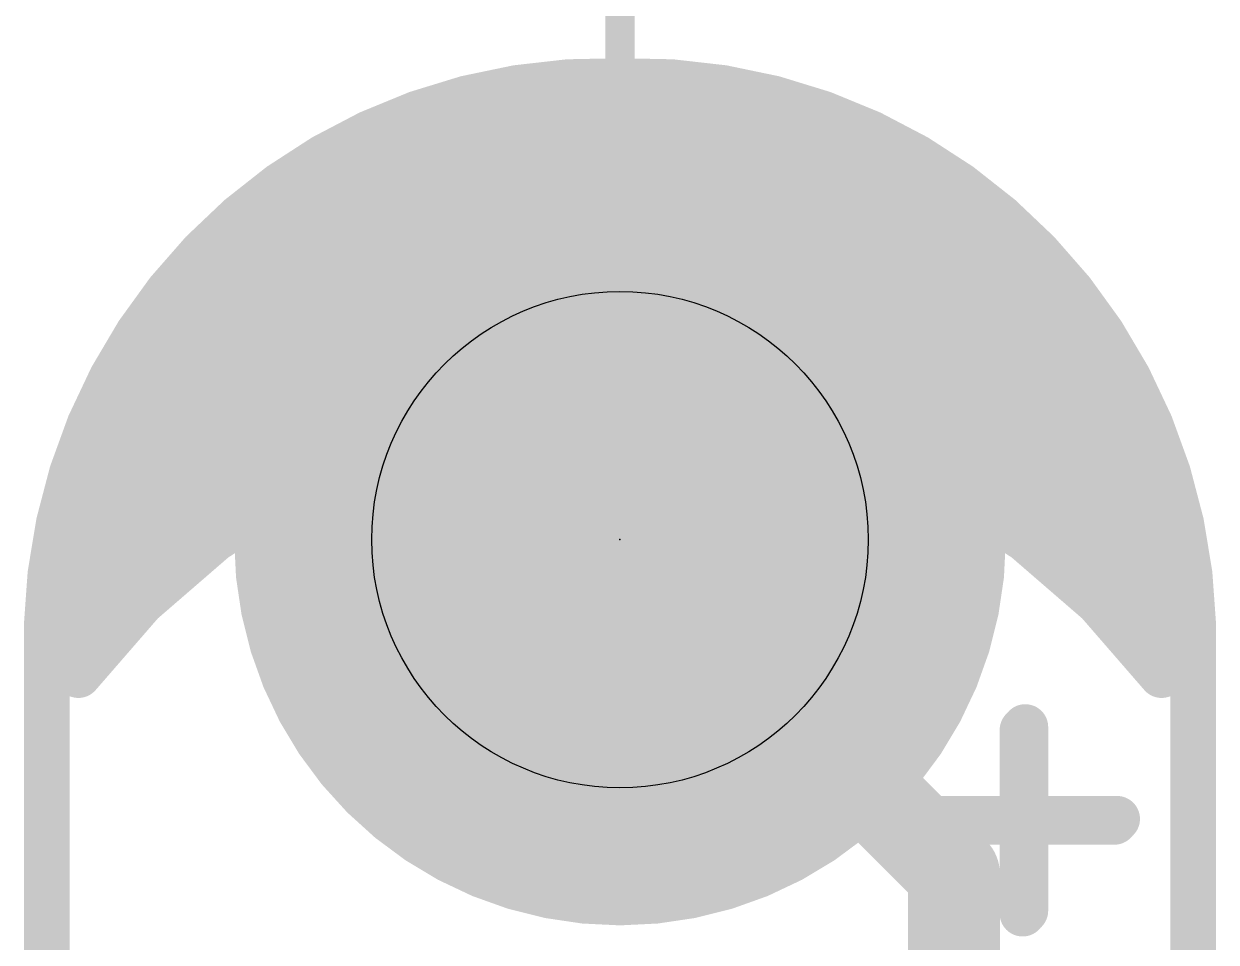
# Model space of a CAD drawing. Extents: x -10 to 102, y -14 to 18.
# Drawn here: x 5.99 to 11.28, y 8.25 to 12.32 of the extents above; entities that cross this region are included whole.
import ezdxf

# ---------------------------------------------------------------- set-up
doc = ezdxf.new("R2010")
doc.units = 0
for name, color, linetype in [('1', 12, 'CONTINUOUS'), ('16', 132, 'CONTINUOUS'), ('17', 110, 'CONTINUOUS'), ('20', 53, 'CONTINUOUS'), ('21', 41, 'CONTINUOUS'), ('22', 40, 'CONTINUOUS'), ('23', 53, 'CONTINUOUS'), ('29', 40, 'CONTINUOUS'), ('30', 253, 'CONTINUOUS'), ('44', 253, 'CONTINUOUS'), ('47', 253, 'CONTINUOUS')]:
    doc.layers.add(name, color=color, linetype=linetype)

# ---------------------------------------------------------------- blocks, each defined once
blk = doc.blocks.new('ROUNDP')
at = {"const_width": 0.5}
blk.add_lwpolyline([(0, -0.25, 1), (0, 0.25, 1), (0, -0.25)], format="xyb", dxfattribs=at)

msp = doc.modelspace()

# ---------------------------------------------------------------- linework, layer by layer
at = {"layer": '1'}
for points, const_width in [([(8.2737, 12.012), (7.9188, 11.9358)], 0.2032), ([(8.636, 12.033), (8.2737, 12.012)], 0.2032), ([(8.9983, 12.012), (8.636, 12.033)], 0.2032), ([(9.3532, 11.9358), (8.9983, 12.012)], 0.2032), ([(8.1657, 11.9888), (9.1063, 11.9888)], 0.2032), ([(7.9188, 11.9358), (7.5798, 11.8063)], 0.2032), ([(9.6922, 11.8063), (9.3532, 11.9358)], 0.2032), ([(7.5798, 11.8063), (7.2645, 11.6264)], 0.2032), ([(10.0075, 11.6264), (9.6922, 11.8063)], 0.2032), ([(7.5435, 11.7856), (9.7285, 11.7856)], 0.2032), ([(7.2645, 11.6264), (6.9804, 11.4005)], 0.2032), ([(7.2092, 11.5824), (10.0628, 11.5824)], 0.2032), ([(10.2916, 11.4005), (10.0075, 11.6264)], 0.2032), ([(6.9804, 11.4005), (6.7343, 11.1338)], 0.2032), ([(6.9608, 11.3792), (10.3112, 11.3792)], 0.2032), ([(10.5377, 11.1338), (10.2916, 11.4005)], 0.2032), ([(6.7732, 11.176), (10.4988, 11.176)], 0.2032), ([(6.7343, 11.1338), (6.5317, 10.8326)], 0.2032), ([(10.7403, 10.8326), (10.5377, 11.1338)], 0.2032), ([(6.626, 10.9728), (10.646, 10.9728)], 0.2032), ([(6.5317, 10.8326), (6.3777, 10.504)], 0.2032), ([(10.8943, 10.504), (10.7403, 10.8326)], 0.2032), ([(6.5022, 10.7696), (10.7698, 10.7696)], 0.2032), ([(7.9989, 10.5646), (8.4222, 10.6254)], 0.2032), ([(8.4222, 10.6254), (8.8498, 10.6254)], 0.2032), ([(8.8498, 10.6254), (9.2731, 10.5646)], 0.2032), ([(6.4069, 10.5664), (8.0116, 10.5664)], 0.2032), ([(7.5886, 10.4442), (7.9989, 10.5646)], 0.2032), ([(9.2604, 10.5664), (10.8651, 10.5664)], 0.2032), ([(9.2731, 10.5646), (9.6834, 10.4442)], 0.2032), ([(6.3777, 10.504), (6.2756, 10.1557)], 0.2032), ([(10.9964, 10.1557), (10.8943, 10.504)], 0.2032), ([(7.1995, 10.2667), (7.5886, 10.4442)], 0.2032), ([(9.6834, 10.4442), (10.0725, 10.2667)], 0.2032), ([(6.3364, 10.3632), (7.411, 10.3632)], 0.2032), ([(9.861, 10.3632), (10.9356, 10.3632)], 0.2032), ([(6.8397, 10.0357), (7.1995, 10.2667)], 0.2032), ([(10.0725, 10.2667), (10.4323, 10.0357)], 0.2032), ([(6.2756, 10.1557), (6.228, 9.7959)], 0.2032), ([(6.2769, 10.16), (7.0332, 10.16)], 0.2032), ([(10.2388, 10.16), (10.9951, 10.16)], 0.2032), ([(11.044, 9.7959), (10.9964, 10.1557)], 0.2032), ([(10.116, 8.553), (8.636, 10.033)], 0.4064), ([(6.5163, 9.7559), (6.8397, 10.0357)], 0.2032), ([(10.4323, 10.0357), (10.7557, 9.7559)], 0.2032), ([(6.2493, 9.9568), (6.7484, 9.9568)], 0.2032), ([(10.5236, 9.9568), (11.0227, 9.9568)], 0.2032), ([(6.228, 9.7959), (6.236, 9.433)], 0.2032), ([(11.036, 9.433), (11.044, 9.7959)], 0.2032), ([(6.229, 9.7536), (6.5143, 9.7536)], 0.2032), ([(6.236, 9.433), (6.5163, 9.7559)], 0.2032), ([(10.7557, 9.7559), (11.036, 9.433)], 0.2032), ([(10.7577, 9.7536), (11.043, 9.7536)], 0.2032), ([(6.2334, 9.5504), (6.3379, 9.5504)], 0.2032), ([(10.9341, 9.5504), (11.0386, 9.5504)], 0.2032), ([(10.116, 6.427), (10.116, 8.553)], 0.4064)]:
    msp.add_lwpolyline(points, dxfattribs=dict(at, const_width=const_width))
for points, const_width in [([(8.2707, 12.0627, 1), (8.2766, 11.9613)], 0.1016), ([(8.2843, 11.9623, 1), (8.263, 12.0616)], 0.1016), ([(8.6389, 12.0837, 1), (8.6331, 11.9823)], 0.1016), ([(8.6389, 11.9823, 1), (8.6331, 12.0837)], 0.1016), ([(9.009, 12.0616, 1), (8.9877, 11.9623)], 0.1016), ([(8.9954, 11.9613, 1), (9.0013, 12.0627)], 0.1016), ([(8.1657, 12.0396, 1), (8.1657, 11.938)], 0.1016), ([(9.1063, 11.938, 1), (9.1063, 12.0396)], 0.1016), ([(7.9081, 11.9855, 1), (7.9295, 11.8861)], 0.1016), ([(7.9369, 11.8883, 1), (7.9007, 11.9832)], 0.1016), ([(9.3713, 11.9832, 1), (9.3351, 11.8883)], 0.1016), ([(9.3425, 11.8861, 1), (9.3639, 11.9855)], 0.1016), ([(7.5616, 11.8537, 1), (7.5979, 11.7588)], 0.1016), ([(7.6049, 11.7621, 1), (7.5546, 11.8504)], 0.1016), ([(9.7174, 11.8504, 1), (9.6671, 11.7621)], 0.1016), ([(9.6741, 11.7588, 1), (9.7104, 11.8537)], 0.1016), ([(7.5435, 11.8364, 1), (7.5435, 11.7348)], 0.1016), ([(9.7285, 11.7348, 1), (9.7285, 11.8364)], 0.1016), ([(7.2092, 11.6332, 1), (7.2092, 11.5316)], 0.1016), ([(7.2393, 11.6705, 1), (7.2897, 11.5823)], 0.1016), ([(7.2961, 11.5867, 1), (7.2329, 11.6662)], 0.1016), ([(10.0391, 11.6662, 1), (9.9759, 11.5867)], 0.1016), ([(9.9823, 11.5823, 1), (10.0327, 11.6705)], 0.1016), ([(10.0628, 11.5316, 1), (10.0628, 11.6332)], 0.1016), ([(6.9608, 11.43, 1), (6.9608, 11.3284)], 0.1016), ([(6.9488, 11.4402, 1), (7.0121, 11.3607)], 0.1016), ([(7.0178, 11.366, 1), (6.9431, 11.4349)], 0.1016), ([(10.3289, 11.4349, 1), (10.2542, 11.366)], 0.1016), ([(10.2599, 11.3607, 1), (10.3232, 11.4402)], 0.1016), ([(10.3112, 11.3284, 1), (10.3112, 11.43)], 0.1016), ([(6.7732, 11.2268, 1), (6.7732, 11.1252)], 0.1016), ([(10.4988, 11.1252, 1), (10.4988, 11.2268)], 0.1016), ([(6.6969, 11.1683, 1), (6.7716, 11.0993)], 0.1016), ([(6.7764, 11.1054, 1), (6.6921, 11.1621)], 0.1016), ([(10.5799, 11.1621, 1), (10.4956, 11.1054)], 0.1016), ([(10.5004, 11.0993, 1), (10.5751, 11.1683)], 0.1016), ([(6.626, 11.0236, 1), (6.626, 10.922)], 0.1016), ([(10.646, 10.922, 1), (10.646, 11.0236)], 0.1016), ([(6.4896, 10.8609, 1), (6.5739, 10.8043)], 0.1016), ([(6.5777, 10.811, 1), (6.4857, 10.8542)], 0.1016), ([(10.7863, 10.8542, 1), (10.6943, 10.811)], 0.1016), ([(10.6981, 10.8043, 1), (10.7824, 10.8609)], 0.1016), ([(6.5022, 10.8204, 1), (6.5022, 10.7188)], 0.1016), ([(10.7698, 10.7188, 1), (10.7698, 10.8204)], 0.1016), ([(8.4222, 10.6762, 1), (8.4222, 10.5746)], 0.1016), ([(8.4294, 10.5751, 1), (8.415, 10.6757)], 0.1016), ([(8.857, 10.6757, 1), (8.8426, 10.5751)], 0.1016), ([(8.8498, 10.5746, 1), (8.8498, 10.6762)], 0.1016), ([(6.4069, 10.6172, 1), (6.4069, 10.5156)], 0.1016), ([(7.9917, 10.6149, 1), (8.0061, 10.5143)], 0.1016), ([(8.0132, 10.5158, 1), (7.9846, 10.6133)], 0.1016), ([(8.0116, 10.5156, 1), (8.0116, 10.6172)], 0.1016), ([(9.2604, 10.6172, 1), (9.2604, 10.5156)], 0.1016), ([(9.2874, 10.6133, 1), (9.2588, 10.5158)], 0.1016), ([(9.2659, 10.5143, 1), (9.2803, 10.6149)], 0.1016), ([(10.8651, 10.5156, 1), (10.8651, 10.6172)], 0.1016), ([(6.3317, 10.5255, 1), (6.4237, 10.4824)], 0.1016), ([(6.4264, 10.4897, 1), (6.3289, 10.5183)], 0.1016), ([(10.9431, 10.5183, 1), (10.8456, 10.4897)], 0.1016), ([(10.8483, 10.4824, 1), (10.9403, 10.5255)], 0.1016), ([(7.5743, 10.493, 1), (7.6029, 10.3955)], 0.1016), ([(7.6097, 10.398, 1), (7.5675, 10.4904)], 0.1016), ([(9.7045, 10.4904, 1), (9.6623, 10.398)], 0.1016), ([(9.6691, 10.3955, 1), (9.6977, 10.493)], 0.1016), ([(6.3364, 10.414, 1), (6.3364, 10.3124)], 0.1016), ([(7.411, 10.3124, 1), (7.411, 10.414)], 0.1016), ([(9.861, 10.414, 1), (9.861, 10.3124)], 0.1016), ([(10.9356, 10.3124, 1), (10.9356, 10.414)], 0.1016), ([(7.1785, 10.313, 1), (7.2206, 10.2205)], 0.1016), ([(7.227, 10.224, 1), (7.1721, 10.3095)], 0.1016), ([(10.0999, 10.3095, 1), (10.045, 10.224)], 0.1016), ([(10.0514, 10.2205, 1), (10.0935, 10.313)], 0.1016), ([(6.326, 10.149, 1), (6.2253, 10.1623)], 0.1016), ([(6.2769, 10.2108, 1), (6.2769, 10.1092)], 0.1016), ([(7.0332, 10.1092, 1), (7.0332, 10.2108)], 0.1016), ([(10.2388, 10.2108, 1), (10.2388, 10.1092)], 0.1016), ([(11.0467, 10.1623, 1), (10.946, 10.149)], 0.1016), ([(10.9951, 10.1092, 1), (10.9951, 10.2108)], 0.1016), ([(6.2269, 10.17, 1), (6.3244, 10.1414)], 0.1016), ([(8.7078, 10.1048, 1), (8.5642, 9.9612)], 0.2032), ([(10.9476, 10.1414, 1), (11.0451, 10.17)], 0.1016), ([(6.8122, 10.0785, 1), (6.8671, 9.993)], 0.1016), ([(6.8729, 9.9973, 1), (6.8064, 10.0742)], 0.1016), ([(10.4656, 10.0742, 1), (10.3991, 9.9973)], 0.1016), ([(10.4049, 9.993, 1), (10.4598, 10.0785)], 0.1016), ([(6.2493, 10.0076, 1), (6.2493, 9.906)], 0.1016), ([(6.7484, 9.906, 1), (6.7484, 10.0076)], 0.1016), ([(10.5236, 10.0076, 1), (10.5236, 9.906)], 0.1016), ([(11.0227, 9.906, 1), (11.0227, 10.0076)], 0.1016), ([(6.2788, 9.797, 1), (6.1772, 9.7947)], 0.1016), ([(11.0948, 9.7947, 1), (10.9932, 9.797)], 0.1016), ([(6.1777, 9.8025, 1), (6.2784, 9.7892)], 0.1016), ([(6.229, 9.8044, 1), (6.229, 9.7028)], 0.1016), ([(6.4831, 9.7944, 1), (6.5495, 9.7175)], 0.1016), ([(6.5547, 9.7226, 1), (6.4779, 9.7892)], 0.1016), ([(6.5143, 9.7028, 1), (6.5143, 9.8044)], 0.1016), ([(10.7941, 9.7892, 1), (10.7173, 9.7226)], 0.1016), ([(10.7577, 9.8044, 1), (10.7577, 9.7028)], 0.1016), ([(10.7225, 9.7175, 1), (10.7889, 9.7944)], 0.1016), ([(10.9936, 9.7892, 1), (11.0943, 9.8025)], 0.1016), ([(11.043, 9.7028, 1), (11.043, 9.8044)], 0.1016), ([(6.2334, 9.6012, 1), (6.2334, 9.4996)], 0.1016), ([(6.3379, 9.4996, 1), (6.3379, 9.6012)], 0.1016), ([(10.9341, 9.6012, 1), (10.9341, 9.4996)], 0.1016), ([(11.0386, 9.4996, 1), (11.0386, 9.6012)], 0.1016), ([(6.1976, 9.4663, 1), (6.2744, 9.3997)], 0.1016), ([(10.9976, 9.3997, 1), (11.0744, 9.4663)], 0.1016), ([(6.1852, 9.4319, 1), (6.2868, 9.4341)], 0.1016), ([(10.9852, 9.4341, 1), (11.0868, 9.4319)], 0.1016), ([(10.2176, 8.553, 1), (10.0144, 8.553)], 0.2032), ([(10.0442, 8.4812, 1), (10.1878, 8.6248)], 0.2032)]:
    msp.add_lwpolyline(points, format="xyb", dxfattribs=dict(at, const_width=const_width))
at = {"layer": '16', "const_width": 0.2032}
for points in [[(7.9188, 11.9358), (8.2737, 12.012)], [(8.2737, 12.012), (8.636, 12.033)], [(8.636, 12.033), (8.9983, 12.012)], [(8.9983, 12.012), (9.3532, 11.9358)], [(8.1657, 11.9888), (9.1063, 11.9888)], [(7.5798, 11.8063), (7.9188, 11.9358)], [(9.3532, 11.9358), (9.6922, 11.8063)], [(7.2645, 11.6264), (7.5798, 11.8063)], [(9.6922, 11.8063), (10.0075, 11.6264)], [(7.5435, 11.7856), (9.7285, 11.7856)], [(6.9804, 11.4005), (7.2645, 11.6264)], [(7.2092, 11.5824), (10.0628, 11.5824)], [(10.0075, 11.6264), (10.2916, 11.4005)], [(6.7343, 11.1338), (6.9804, 11.4005)], [(6.9608, 11.3792), (10.3112, 11.3792)], [(10.2916, 11.4005), (10.5377, 11.1338)], [(6.7732, 11.176), (10.4988, 11.176)], [(6.5317, 10.8326), (6.7343, 11.1338)], [(10.5377, 11.1338), (10.7403, 10.8326)], [(6.626, 10.9728), (10.646, 10.9728)], [(6.3777, 10.504), (6.5317, 10.8326)], [(10.7403, 10.8326), (10.8943, 10.504)], [(6.5022, 10.7696), (10.7698, 10.7696)], [(8.4222, 10.6254), (7.9989, 10.5646)], [(8.8498, 10.6254), (8.4222, 10.6254)], [(9.2731, 10.5646), (8.8498, 10.6254)], [(6.4069, 10.5664), (8.0116, 10.5664)], [(7.9989, 10.5646), (7.5886, 10.4442)], [(9.2604, 10.5664), (10.8651, 10.5664)], [(9.6834, 10.4442), (9.2731, 10.5646)], [(6.2756, 10.1557), (6.3777, 10.504)], [(10.8943, 10.504), (10.9964, 10.1557)], [(7.5886, 10.4442), (7.1995, 10.2667)], [(10.0725, 10.2667), (9.6834, 10.4442)], [(6.3364, 10.3632), (7.411, 10.3632)], [(9.861, 10.3632), (10.9356, 10.3632)], [(7.1995, 10.2667), (6.8397, 10.0357)], [(10.4323, 10.0357), (10.0725, 10.2667)], [(6.228, 9.7959), (6.2756, 10.1557)], [(6.2769, 10.16), (7.0333, 10.16)], [(10.2388, 10.16), (10.9951, 10.16)], [(10.9964, 10.1557), (11.044, 9.7959)], [(6.8397, 10.0357), (6.5163, 9.7559)], [(10.7557, 9.7559), (10.4323, 10.0357)], [(6.2493, 9.9568), (6.7484, 9.9568)], [(10.5236, 9.9568), (11.0227, 9.9568)], [(6.236, 9.433), (6.228, 9.7959)], [(11.044, 9.7959), (11.036, 9.433)], [(6.229, 9.7536), (6.5143, 9.7536)], [(6.5163, 9.7559), (6.236, 9.433)], [(11.036, 9.433), (10.7557, 9.7559)], [(10.7577, 9.7536), (11.043, 9.7536)], [(6.2334, 9.5504), (6.3379, 9.5504)], [(10.9341, 9.5504), (11.0386, 9.5504)]]:
    msp.add_lwpolyline(points, dxfattribs=at)
at = {"layer": '16', "const_width": 0.1016}
for points in [[(8.2707, 12.0627, 1), (8.2766, 11.9613)], [(8.2843, 11.9623, 1), (8.263, 12.0616)], [(8.6389, 12.0837, 1), (8.6331, 11.9823)], [(8.6389, 11.9823, 1), (8.6331, 12.0837)], [(9.009, 12.0616, 1), (8.9877, 11.9623)], [(8.9954, 11.9613, 1), (9.0013, 12.0627)], [(8.1657, 12.0396, 1), (8.1657, 11.938)], [(9.1063, 11.938, 1), (9.1063, 12.0396)], [(7.9081, 11.9855, 1), (7.9295, 11.8861)], [(7.9369, 11.8883, 1), (7.9007, 11.9832)], [(9.3713, 11.9832, 1), (9.3351, 11.8883)], [(9.3425, 11.8861, 1), (9.3639, 11.9855)], [(7.5616, 11.8537, 1), (7.5979, 11.7588)], [(7.6049, 11.7621, 1), (7.5546, 11.8504)], [(9.7174, 11.8504, 1), (9.6671, 11.7621)], [(9.6741, 11.7588, 1), (9.7104, 11.8537)], [(7.5435, 11.8364, 1), (7.5435, 11.7348)], [(9.7285, 11.7348, 1), (9.7285, 11.8364)], [(7.2092, 11.6332, 1), (7.2092, 11.5316)], [(7.2393, 11.6705, 1), (7.2897, 11.5823)], [(7.2961, 11.5867, 1), (7.2329, 11.6662)], [(10.0391, 11.6662, 1), (9.9759, 11.5867)], [(9.9823, 11.5823, 1), (10.0327, 11.6705)], [(10.0628, 11.5316, 1), (10.0628, 11.6332)], [(6.9608, 11.43, 1), (6.9608, 11.3284)], [(6.9488, 11.4402, 1), (7.0121, 11.3607)], [(7.0178, 11.366, 1), (6.9431, 11.4349)], [(10.3289, 11.4349, 1), (10.2542, 11.366)], [(10.2599, 11.3607, 1), (10.3232, 11.4402)], [(10.3112, 11.3284, 1), (10.3112, 11.43)], [(6.7732, 11.2268, 1), (6.7732, 11.1252)], [(10.4988, 11.1252, 1), (10.4988, 11.2268)], [(6.6969, 11.1683, 1), (6.7716, 11.0993)], [(6.7764, 11.1054, 1), (6.6921, 11.1621)], [(10.5799, 11.1621, 1), (10.4956, 11.1054)], [(10.5004, 11.0993, 1), (10.5751, 11.1683)], [(6.626, 11.0236, 1), (6.626, 10.922)], [(10.646, 10.922, 1), (10.646, 11.0236)], [(6.4896, 10.8609, 1), (6.5739, 10.8043)], [(6.5777, 10.811, 1), (6.4857, 10.8542)], [(10.7863, 10.8542, 1), (10.6943, 10.811)], [(10.6981, 10.8043, 1), (10.7824, 10.8609)], [(6.5022, 10.8204, 1), (6.5022, 10.7188)], [(10.7698, 10.7188, 1), (10.7698, 10.8204)], [(8.4222, 10.6762, 1), (8.4222, 10.5746)], [(8.4294, 10.5751, 1), (8.415, 10.6757)], [(8.857, 10.6757, 1), (8.8426, 10.5751)], [(8.8498, 10.5746, 1), (8.8498, 10.6762)], [(6.4069, 10.6172, 1), (6.4069, 10.5156)], [(7.9917, 10.6149, 1), (8.0061, 10.5143)], [(8.0132, 10.5158, 1), (7.9846, 10.6133)], [(8.0116, 10.5156, 1), (8.0116, 10.6172)], [(9.2604, 10.6172, 1), (9.2604, 10.5156)], [(9.2874, 10.6133, 1), (9.2588, 10.5158)], [(9.2659, 10.5143, 1), (9.2803, 10.6149)], [(10.8651, 10.5156, 1), (10.8651, 10.6172)], [(6.3317, 10.5255, 1), (6.4237, 10.4824)], [(6.4264, 10.4897, 1), (6.3289, 10.5183)], [(10.9431, 10.5183, 1), (10.8456, 10.4897)], [(10.8483, 10.4824, 1), (10.9403, 10.5255)], [(7.5743, 10.493, 1), (7.6029, 10.3955)], [(7.6097, 10.398, 1), (7.5675, 10.4904)], [(9.7045, 10.4904, 1), (9.6623, 10.398)], [(9.6691, 10.3955, 1), (9.6977, 10.493)], [(6.3364, 10.414, 1), (6.3364, 10.3124)], [(7.411, 10.3124, 1), (7.411, 10.414)], [(9.861, 10.414, 1), (9.861, 10.3124)], [(10.9356, 10.3124, 1), (10.9356, 10.414)], [(7.1785, 10.313, 1), (7.2206, 10.2205)], [(7.227, 10.224, 1), (7.1721, 10.3095)], [(10.0999, 10.3095, 1), (10.045, 10.224)], [(10.0514, 10.2205, 1), (10.0935, 10.313)], [(6.326, 10.149, 1), (6.2253, 10.1623)], [(6.2769, 10.2108, 1), (6.2769, 10.1092)], [(7.0333, 10.1092, 1), (7.0333, 10.2108)], [(10.2388, 10.2108, 1), (10.2388, 10.1092)], [(11.0467, 10.1623, 1), (10.946, 10.149)], [(10.9951, 10.1092, 1), (10.9951, 10.2108)], [(6.2269, 10.17, 1), (6.3244, 10.1414)], [(10.9476, 10.1414, 1), (11.0451, 10.17)], [(6.8122, 10.0785, 1), (6.8671, 9.993)], [(6.8729, 9.9973, 1), (6.8064, 10.0742)], [(10.4656, 10.0742, 1), (10.3991, 9.9973)], [(10.4049, 9.993, 1), (10.4598, 10.0785)], [(6.2493, 10.0076, 1), (6.2493, 9.906)], [(6.7484, 9.906, 1), (6.7484, 10.0076)], [(10.5236, 10.0076, 1), (10.5236, 9.906)], [(11.0227, 9.906, 1), (11.0227, 10.0076)], [(6.2788, 9.797, 1), (6.1772, 9.7947)], [(11.0948, 9.7947, 1), (10.9932, 9.797)], [(6.1777, 9.8025, 1), (6.2784, 9.7892)], [(6.229, 9.8044, 1), (6.229, 9.7028)], [(6.4831, 9.7944, 1), (6.5495, 9.7175)], [(6.5547, 9.7226, 1), (6.4779, 9.7892)], [(6.5143, 9.7028, 1), (6.5143, 9.8044)], [(10.7941, 9.7892, 1), (10.7173, 9.7226)], [(10.7577, 9.8044, 1), (10.7577, 9.7028)], [(10.7225, 9.7175, 1), (10.7889, 9.7944)], [(10.9936, 9.7892, 1), (11.0943, 9.8025)], [(11.043, 9.7028, 1), (11.043, 9.8044)], [(6.2334, 9.6012, 1), (6.2334, 9.4996)], [(6.3379, 9.4996, 1), (6.3379, 9.6012)], [(10.9341, 9.6012, 1), (10.9341, 9.4996)], [(11.0386, 9.4996, 1), (11.0386, 9.6012)], [(6.1976, 9.4663, 1), (6.2744, 9.3997)], [(10.9976, 9.3997, 1), (11.0744, 9.4663)], [(6.1852, 9.4319, 1), (6.2868, 9.4341)], [(10.9852, 9.4341, 1), (11.0868, 9.4319)]]:
    msp.add_lwpolyline(points, format="xyb", dxfattribs=at)
at = {"layer": '20'}
for points, const_width in [([(8.636, 12.065, 0.4144), (6.096, 9.652)], 0.2032), ([(11.176, 9.652, 0.4143), (8.636, 12.065)], 0.2032), ([(8.6347, 12.1158, 1), (8.6373, 12.0142)], 0.1016), ([(8.6347, 12.0142, 1), (8.6373, 12.1158)], 0.1016), ([(6.1468, 9.652, 1), (6.0452, 9.652)], 0.1016), ([(11.2268, 9.652, 1), (11.1252, 9.652)], 0.1016), ([(6.0452, 9.6533, 1), (6.1468, 9.6507)], 0.1016), ([(11.1252, 9.6507, 1), (11.2268, 9.6533)], 0.1016)]:
    msp.add_lwpolyline(points, format="xyb", dxfattribs=dict(at, const_width=const_width))
at = {"layer": '20', "const_width": 0.2032}
for points in [[(6.096, 1.778), (6.096, 9.652)], [(11.176, 9.652), (11.176, 1.778)]]:
    msp.add_lwpolyline(points, dxfattribs=at)
at = {"layer": '21', "const_width": 0.2032}
for points in [[(10.4318, 9.202), (10.4318, 8.3885)], [(10.025, 8.7953), (10.8385, 8.7953)]]:
    msp.add_lwpolyline(points, dxfattribs=at)
at = {"layer": '21', "const_width": 0.1016}
for points in [[(10.4826, 9.202, 1), (10.381, 9.202)], [(10.025, 8.8461, 1), (10.025, 8.7445)], [(10.8385, 8.7445, 1), (10.8385, 8.8461)], [(10.381, 8.3885, 1), (10.4826, 8.3885)]]:
    msp.add_lwpolyline(points, format="xyb", dxfattribs=at)
at = {"layer": '22', "const_width": 0.2032}
for points in [[(10.42, 9.1893), (10.42, 8.3758)], [(10.8268, 8.7826), (10.0133, 8.7826)]]:
    msp.add_lwpolyline(points, dxfattribs=at)
at = {"layer": '22', "const_width": 0.1016}
for points in [[(10.4708, 9.1893, 1), (10.3692, 9.1893)], [(10.0133, 8.8334, 1), (10.0133, 8.7318)], [(10.8268, 8.7318, 1), (10.8268, 8.8334)], [(10.3692, 8.3758, 1), (10.4708, 8.3758)]]:
    msp.add_lwpolyline(points, format="xyb", dxfattribs=at)
at = {"layer": '23'}
msp.add_point((8.636, 10.033), dxfattribs=at)
at = {"layer": '29', "const_width": 0.2032}
for points in [[(8.2737, 12.012), (7.9188, 11.9358)], [(8.636, 12.033), (8.2737, 12.012)], [(8.9983, 12.012), (8.636, 12.033)], [(9.3532, 11.9358), (8.9983, 12.012)], [(8.1657, 11.9888), (9.1063, 11.9888)], [(7.9188, 11.9358), (7.5798, 11.8063)], [(9.6922, 11.8063), (9.3532, 11.9358)], [(7.5798, 11.8063), (7.2645, 11.6264)], [(10.0075, 11.6264), (9.6922, 11.8063)], [(7.5435, 11.7856), (9.7285, 11.7856)], [(7.2645, 11.6264), (6.9804, 11.4005)], [(7.2092, 11.5824), (10.0628, 11.5824)], [(10.2916, 11.4005), (10.0075, 11.6264)], [(6.9804, 11.4005), (6.7343, 11.1338)], [(6.9608, 11.3792), (10.3112, 11.3792)], [(10.5377, 11.1338), (10.2916, 11.4005)], [(6.7732, 11.176), (10.4988, 11.176)], [(6.7343, 11.1338), (6.5317, 10.8326)], [(10.7403, 10.8326), (10.5377, 11.1338)], [(6.626, 10.9728), (10.646, 10.9728)], [(6.5317, 10.8326), (6.3777, 10.504)], [(10.8943, 10.504), (10.7403, 10.8326)], [(6.5022, 10.7696), (10.7698, 10.7696)], [(7.9989, 10.5646), (8.4222, 10.6254)], [(8.4222, 10.6254), (8.8498, 10.6254)], [(8.8498, 10.6254), (9.2731, 10.5646)], [(6.4069, 10.5664), (8.0116, 10.5664)], [(7.5886, 10.4442), (7.9989, 10.5646)], [(9.2604, 10.5664), (10.8651, 10.5664)], [(9.2731, 10.5646), (9.6834, 10.4442)], [(6.3777, 10.504), (6.2756, 10.1557)], [(10.9964, 10.1557), (10.8943, 10.504)], [(7.1995, 10.2667), (7.5886, 10.4442)], [(9.6834, 10.4442), (10.0725, 10.2667)], [(6.3364, 10.3632), (7.411, 10.3632)], [(9.861, 10.3632), (10.9356, 10.3632)], [(6.8397, 10.0357), (7.1995, 10.2667)], [(10.0725, 10.2667), (10.4323, 10.0357)], [(6.2756, 10.1557), (6.228, 9.7959)], [(6.2769, 10.16), (7.0332, 10.16)], [(10.2388, 10.16), (10.9951, 10.16)], [(11.044, 9.7959), (10.9964, 10.1557)], [(6.5163, 9.7559), (6.8397, 10.0357)], [(10.4323, 10.0357), (10.7557, 9.7559)], [(6.2493, 9.9568), (6.7484, 9.9568)], [(10.5236, 9.9568), (11.0227, 9.9568)], [(6.228, 9.7959), (6.236, 9.433)], [(11.036, 9.433), (11.044, 9.7959)], [(6.229, 9.7536), (6.5143, 9.7536)], [(6.236, 9.433), (6.5163, 9.7559)], [(10.7557, 9.7559), (11.036, 9.433)], [(10.7577, 9.7536), (11.043, 9.7536)], [(6.2334, 9.5504), (6.3379, 9.5504)], [(10.9341, 9.5504), (11.0386, 9.5504)]]:
    msp.add_lwpolyline(points, dxfattribs=at)
at = {"layer": '29', "const_width": 0.1016}
for points in [[(8.2707, 12.0627, 1), (8.2766, 11.9613)], [(8.2843, 11.9623, 1), (8.263, 12.0616)], [(8.6389, 12.0837, 1), (8.6331, 11.9823)], [(8.6389, 11.9823, 1), (8.6331, 12.0837)], [(9.009, 12.0616, 1), (8.9877, 11.9623)], [(8.9954, 11.9613, 1), (9.0013, 12.0627)], [(8.1657, 12.0396, 1), (8.1657, 11.938)], [(9.1063, 11.938, 1), (9.1063, 12.0396)], [(7.9081, 11.9855, 1), (7.9295, 11.8861)], [(7.9369, 11.8883, 1), (7.9007, 11.9832)], [(9.3713, 11.9832, 1), (9.3351, 11.8883)], [(9.3425, 11.8861, 1), (9.3639, 11.9855)], [(7.5616, 11.8537, 1), (7.5979, 11.7588)], [(7.6049, 11.7621, 1), (7.5546, 11.8504)], [(9.7174, 11.8504, 1), (9.6671, 11.7621)], [(9.6741, 11.7588, 1), (9.7104, 11.8537)], [(7.5435, 11.8364, 1), (7.5435, 11.7348)], [(9.7285, 11.7348, 1), (9.7285, 11.8364)], [(7.2092, 11.6332, 1), (7.2092, 11.5316)], [(7.2393, 11.6705, 1), (7.2897, 11.5823)], [(7.2961, 11.5867, 1), (7.2329, 11.6662)], [(10.0391, 11.6662, 1), (9.9759, 11.5867)], [(9.9823, 11.5823, 1), (10.0327, 11.6705)], [(10.0628, 11.5316, 1), (10.0628, 11.6332)], [(6.9608, 11.43, 1), (6.9608, 11.3284)], [(6.9488, 11.4402, 1), (7.0121, 11.3607)], [(7.0178, 11.366, 1), (6.9431, 11.4349)], [(10.3289, 11.4349, 1), (10.2542, 11.366)], [(10.2599, 11.3607, 1), (10.3232, 11.4402)], [(10.3112, 11.3284, 1), (10.3112, 11.43)], [(6.7732, 11.2268, 1), (6.7732, 11.1252)], [(10.4988, 11.1252, 1), (10.4988, 11.2268)], [(6.6969, 11.1683, 1), (6.7716, 11.0993)], [(6.7764, 11.1054, 1), (6.6921, 11.1621)], [(10.5799, 11.1621, 1), (10.4956, 11.1054)], [(10.5004, 11.0993, 1), (10.5751, 11.1683)], [(6.626, 11.0236, 1), (6.626, 10.922)], [(10.646, 10.922, 1), (10.646, 11.0236)], [(6.4896, 10.8609, 1), (6.5739, 10.8043)], [(6.5777, 10.811, 1), (6.4857, 10.8542)], [(10.7863, 10.8542, 1), (10.6943, 10.811)], [(10.6981, 10.8043, 1), (10.7824, 10.8609)], [(6.5022, 10.8204, 1), (6.5022, 10.7188)], [(10.7698, 10.7188, 1), (10.7698, 10.8204)], [(8.4222, 10.6762, 1), (8.4222, 10.5746)], [(8.4294, 10.5751, 1), (8.415, 10.6757)], [(8.857, 10.6757, 1), (8.8426, 10.5751)], [(8.8498, 10.5746, 1), (8.8498, 10.6762)], [(6.4069, 10.6172, 1), (6.4069, 10.5156)], [(7.9917, 10.6149, 1), (8.0061, 10.5143)], [(8.0132, 10.5158, 1), (7.9846, 10.6133)], [(8.0116, 10.5156, 1), (8.0116, 10.6172)], [(9.2604, 10.6172, 1), (9.2604, 10.5156)], [(9.2874, 10.6133, 1), (9.2588, 10.5158)], [(9.2659, 10.5143, 1), (9.2803, 10.6149)], [(10.8651, 10.5156, 1), (10.8651, 10.6172)], [(6.3317, 10.5255, 1), (6.4237, 10.4824)], [(6.4264, 10.4897, 1), (6.3289, 10.5183)], [(10.9431, 10.5183, 1), (10.8456, 10.4897)], [(10.8483, 10.4824, 1), (10.9403, 10.5255)], [(7.5743, 10.493, 1), (7.6029, 10.3955)], [(7.6097, 10.398, 1), (7.5675, 10.4904)], [(9.7045, 10.4904, 1), (9.6623, 10.398)], [(9.6691, 10.3955, 1), (9.6977, 10.493)], [(6.3364, 10.414, 1), (6.3364, 10.3124)], [(7.411, 10.3124, 1), (7.411, 10.414)], [(9.861, 10.414, 1), (9.861, 10.3124)], [(10.9356, 10.3124, 1), (10.9356, 10.414)], [(7.1785, 10.313, 1), (7.2206, 10.2205)], [(7.227, 10.224, 1), (7.1721, 10.3095)], [(10.0999, 10.3095, 1), (10.045, 10.224)], [(10.0514, 10.2205, 1), (10.0935, 10.313)], [(6.326, 10.149, 1), (6.2253, 10.1623)], [(6.2769, 10.2108, 1), (6.2769, 10.1092)], [(7.0332, 10.1092, 1), (7.0332, 10.2108)], [(10.2388, 10.2108, 1), (10.2388, 10.1092)], [(11.0467, 10.1623, 1), (10.946, 10.149)], [(10.9951, 10.1092, 1), (10.9951, 10.2108)], [(6.2269, 10.17, 1), (6.3244, 10.1414)], [(10.9476, 10.1414, 1), (11.0451, 10.17)], [(6.8122, 10.0785, 1), (6.8671, 9.993)], [(6.8729, 9.9973, 1), (6.8064, 10.0742)], [(10.4656, 10.0742, 1), (10.3991, 9.9973)], [(10.4049, 9.993, 1), (10.4598, 10.0785)], [(6.2493, 10.0076, 1), (6.2493, 9.906)], [(6.7484, 9.906, 1), (6.7484, 10.0076)], [(10.5236, 10.0076, 1), (10.5236, 9.906)], [(11.0227, 9.906, 1), (11.0227, 10.0076)], [(6.2788, 9.797, 1), (6.1772, 9.7947)], [(11.0948, 9.7947, 1), (10.9932, 9.797)], [(6.1777, 9.8025, 1), (6.2784, 9.7892)], [(6.229, 9.8044, 1), (6.229, 9.7028)], [(6.4831, 9.7944, 1), (6.5495, 9.7175)], [(6.5547, 9.7226, 1), (6.4779, 9.7892)], [(6.5143, 9.7028, 1), (6.5143, 9.8044)], [(10.7941, 9.7892, 1), (10.7173, 9.7226)], [(10.7577, 9.8044, 1), (10.7577, 9.7028)], [(10.7225, 9.7175, 1), (10.7889, 9.7944)], [(10.9936, 9.7892, 1), (11.0943, 9.8025)], [(11.043, 9.7028, 1), (11.043, 9.8044)], [(6.2334, 9.6012, 1), (6.2334, 9.4996)], [(6.3379, 9.4996, 1), (6.3379, 9.6012)], [(10.9341, 9.6012, 1), (10.9341, 9.4996)], [(11.0386, 9.4996, 1), (11.0386, 9.6012)], [(6.1976, 9.4663, 1), (6.2744, 9.3997)], [(10.9976, 9.3997, 1), (11.0744, 9.4663)], [(6.1852, 9.4319, 1), (6.2868, 9.4341)], [(10.9852, 9.4341, 1), (11.0868, 9.4319)]]:
    msp.add_lwpolyline(points, format="xyb", dxfattribs=at)
at = {"layer": '30', "const_width": 0.2032}
for points in [[(7.9188, 11.9358), (8.2737, 12.012)], [(8.2737, 12.012), (8.636, 12.033)], [(8.636, 12.033), (8.9983, 12.012)], [(8.9983, 12.012), (9.3532, 11.9358)], [(8.1657, 11.9888), (9.1063, 11.9888)], [(7.5798, 11.8063), (7.9188, 11.9358)], [(9.3532, 11.9358), (9.6922, 11.8063)], [(7.2645, 11.6264), (7.5798, 11.8063)], [(9.6922, 11.8063), (10.0075, 11.6264)], [(7.5435, 11.7856), (9.7285, 11.7856)], [(6.9804, 11.4005), (7.2645, 11.6264)], [(7.2092, 11.5824), (10.0628, 11.5824)], [(10.0075, 11.6264), (10.2916, 11.4005)], [(6.7343, 11.1338), (6.9804, 11.4005)], [(6.9608, 11.3792), (10.3112, 11.3792)], [(10.2916, 11.4005), (10.5377, 11.1338)], [(6.7732, 11.176), (10.4988, 11.176)], [(6.5317, 10.8326), (6.7343, 11.1338)], [(10.5377, 11.1338), (10.7403, 10.8326)], [(6.626, 10.9728), (10.646, 10.9728)], [(6.3777, 10.504), (6.5317, 10.8326)], [(10.7403, 10.8326), (10.8943, 10.504)], [(6.5022, 10.7696), (10.7698, 10.7696)], [(8.4222, 10.6254), (7.9989, 10.5646)], [(8.8498, 10.6254), (8.4222, 10.6254)], [(9.2731, 10.5646), (8.8498, 10.6254)], [(6.4069, 10.5664), (8.0116, 10.5664)], [(7.9989, 10.5646), (7.5886, 10.4442)], [(9.2604, 10.5664), (10.8651, 10.5664)], [(9.6834, 10.4442), (9.2731, 10.5646)], [(6.2756, 10.1557), (6.3777, 10.504)], [(10.8943, 10.504), (10.9964, 10.1557)], [(7.5886, 10.4442), (7.1995, 10.2667)], [(10.0725, 10.2667), (9.6834, 10.4442)], [(6.3364, 10.3632), (7.411, 10.3632)], [(9.861, 10.3632), (10.9356, 10.3632)], [(7.1995, 10.2667), (6.8397, 10.0357)], [(10.4323, 10.0357), (10.0725, 10.2667)], [(6.228, 9.7959), (6.2756, 10.1557)], [(6.2769, 10.16), (7.0333, 10.16)], [(10.2388, 10.16), (10.9951, 10.16)], [(10.9964, 10.1557), (11.044, 9.7959)], [(6.8397, 10.0357), (6.5163, 9.7559)], [(10.7557, 9.7559), (10.4323, 10.0357)], [(6.2493, 9.9568), (6.7484, 9.9568)], [(10.5236, 9.9568), (11.0227, 9.9568)], [(6.236, 9.433), (6.228, 9.7959)], [(11.044, 9.7959), (11.036, 9.433)], [(6.229, 9.7536), (6.5143, 9.7536)], [(6.5163, 9.7559), (6.236, 9.433)], [(11.036, 9.433), (10.7557, 9.7559)], [(10.7577, 9.7536), (11.043, 9.7536)], [(6.2334, 9.5504), (6.3379, 9.5504)], [(10.9341, 9.5504), (11.0386, 9.5504)]]:
    msp.add_lwpolyline(points, dxfattribs=at)
at = {"layer": '30', "const_width": 0.1016}
for points in [[(8.2707, 12.0627, 1), (8.2766, 11.9613)], [(8.2843, 11.9623, 1), (8.263, 12.0616)], [(8.6389, 12.0837, 1), (8.6331, 11.9823)], [(8.6389, 11.9823, 1), (8.6331, 12.0837)], [(9.009, 12.0616, 1), (8.9877, 11.9623)], [(8.9954, 11.9613, 1), (9.0013, 12.0627)], [(8.1657, 12.0396, 1), (8.1657, 11.938)], [(9.1063, 11.938, 1), (9.1063, 12.0396)], [(7.9081, 11.9855, 1), (7.9295, 11.8861)], [(7.9369, 11.8883, 1), (7.9007, 11.9832)], [(9.3713, 11.9832, 1), (9.3351, 11.8883)], [(9.3425, 11.8861, 1), (9.3639, 11.9855)], [(7.5616, 11.8537, 1), (7.5979, 11.7588)], [(7.6049, 11.7621, 1), (7.5546, 11.8504)], [(9.7174, 11.8504, 1), (9.6671, 11.7621)], [(9.6741, 11.7588, 1), (9.7104, 11.8537)], [(7.5435, 11.8364, 1), (7.5435, 11.7348)], [(9.7285, 11.7348, 1), (9.7285, 11.8364)], [(7.2092, 11.6332, 1), (7.2092, 11.5316)], [(7.2393, 11.6705, 1), (7.2897, 11.5823)], [(7.2961, 11.5867, 1), (7.2329, 11.6662)], [(10.0391, 11.6662, 1), (9.9759, 11.5867)], [(9.9823, 11.5823, 1), (10.0327, 11.6705)], [(10.0628, 11.5316, 1), (10.0628, 11.6332)], [(6.9608, 11.43, 1), (6.9608, 11.3284)], [(6.9488, 11.4402, 1), (7.0121, 11.3607)], [(7.0178, 11.366, 1), (6.9431, 11.4349)], [(10.3289, 11.4349, 1), (10.2542, 11.366)], [(10.2599, 11.3607, 1), (10.3232, 11.4402)], [(10.3112, 11.3284, 1), (10.3112, 11.43)], [(6.7732, 11.2268, 1), (6.7732, 11.1252)], [(10.4988, 11.1252, 1), (10.4988, 11.2268)], [(6.6969, 11.1683, 1), (6.7716, 11.0993)], [(6.7764, 11.1054, 1), (6.6921, 11.1621)], [(10.5799, 11.1621, 1), (10.4956, 11.1054)], [(10.5004, 11.0993, 1), (10.5751, 11.1683)], [(6.626, 11.0236, 1), (6.626, 10.922)], [(10.646, 10.922, 1), (10.646, 11.0236)], [(6.4896, 10.8609, 1), (6.5739, 10.8043)], [(6.5777, 10.811, 1), (6.4857, 10.8542)], [(10.7863, 10.8542, 1), (10.6943, 10.811)], [(10.6981, 10.8043, 1), (10.7824, 10.8609)], [(6.5022, 10.8204, 1), (6.5022, 10.7188)], [(10.7698, 10.7188, 1), (10.7698, 10.8204)], [(8.4222, 10.6762, 1), (8.4222, 10.5746)], [(8.4294, 10.5751, 1), (8.415, 10.6757)], [(8.857, 10.6757, 1), (8.8426, 10.5751)], [(8.8498, 10.5746, 1), (8.8498, 10.6762)], [(6.4069, 10.6172, 1), (6.4069, 10.5156)], [(7.9917, 10.6149, 1), (8.0061, 10.5143)], [(8.0132, 10.5158, 1), (7.9846, 10.6133)], [(8.0116, 10.5156, 1), (8.0116, 10.6172)], [(9.2604, 10.6172, 1), (9.2604, 10.5156)], [(9.2874, 10.6133, 1), (9.2588, 10.5158)], [(9.2659, 10.5143, 1), (9.2803, 10.6149)], [(10.8651, 10.5156, 1), (10.8651, 10.6172)], [(6.3317, 10.5255, 1), (6.4237, 10.4824)], [(6.4264, 10.4897, 1), (6.3289, 10.5183)], [(10.9431, 10.5183, 1), (10.8456, 10.4897)], [(10.8483, 10.4824, 1), (10.9403, 10.5255)], [(7.5743, 10.493, 1), (7.6029, 10.3955)], [(7.6097, 10.398, 1), (7.5675, 10.4904)], [(9.7045, 10.4904, 1), (9.6623, 10.398)], [(9.6691, 10.3955, 1), (9.6977, 10.493)], [(6.3364, 10.414, 1), (6.3364, 10.3124)], [(7.411, 10.3124, 1), (7.411, 10.414)], [(9.861, 10.414, 1), (9.861, 10.3124)], [(10.9356, 10.3124, 1), (10.9356, 10.414)], [(7.1785, 10.313, 1), (7.2206, 10.2205)], [(7.227, 10.224, 1), (7.1721, 10.3095)], [(10.0999, 10.3095, 1), (10.045, 10.224)], [(10.0514, 10.2205, 1), (10.0935, 10.313)], [(6.326, 10.149, 1), (6.2253, 10.1623)], [(6.2769, 10.2108, 1), (6.2769, 10.1092)], [(7.0333, 10.1092, 1), (7.0333, 10.2108)], [(10.2388, 10.2108, 1), (10.2388, 10.1092)], [(11.0467, 10.1623, 1), (10.946, 10.149)], [(10.9951, 10.1092, 1), (10.9951, 10.2108)], [(6.2269, 10.17, 1), (6.3244, 10.1414)], [(10.9476, 10.1414, 1), (11.0451, 10.17)], [(6.8122, 10.0785, 1), (6.8671, 9.993)], [(6.8729, 9.9973, 1), (6.8064, 10.0742)], [(10.4656, 10.0742, 1), (10.3991, 9.9973)], [(10.4049, 9.993, 1), (10.4598, 10.0785)], [(6.2493, 10.0076, 1), (6.2493, 9.906)], [(6.7484, 9.906, 1), (6.7484, 10.0076)], [(10.5236, 10.0076, 1), (10.5236, 9.906)], [(11.0227, 9.906, 1), (11.0227, 10.0076)], [(6.2788, 9.797, 1), (6.1772, 9.7947)], [(11.0948, 9.7947, 1), (10.9932, 9.797)], [(6.1777, 9.8025, 1), (6.2784, 9.7892)], [(6.229, 9.8044, 1), (6.229, 9.7028)], [(6.4831, 9.7944, 1), (6.5495, 9.7175)], [(6.5547, 9.7226, 1), (6.4779, 9.7892)], [(6.5143, 9.7028, 1), (6.5143, 9.8044)], [(10.7941, 9.7892, 1), (10.7173, 9.7226)], [(10.7577, 9.8044, 1), (10.7577, 9.7028)], [(10.7225, 9.7175, 1), (10.7889, 9.7944)], [(10.9936, 9.7892, 1), (11.0943, 9.8025)], [(11.043, 9.7028, 1), (11.043, 9.8044)], [(6.2334, 9.6012, 1), (6.2334, 9.4996)], [(6.3379, 9.4996, 1), (6.3379, 9.6012)], [(10.9341, 9.6012, 1), (10.9341, 9.4996)], [(11.0386, 9.4996, 1), (11.0386, 9.6012)], [(6.1976, 9.4663, 1), (6.2744, 9.3997)], [(10.9976, 9.3997, 1), (11.0744, 9.4663)], [(6.1852, 9.4319, 1), (6.2868, 9.4341)], [(10.9852, 9.4341, 1), (11.0868, 9.4319)]]:
    msp.add_lwpolyline(points, format="xyb", dxfattribs=at)
at = {"layer": '44'}
msp.add_circle((8.636, 10.033), 1.1, dxfattribs=at)
at = {"layer": '47', "const_width": 0.13}
msp.add_lwpolyline([(8.636, 10.033), (8.636, 17.8758)], dxfattribs=at)
at = {"layer": '47', "const_width": 0.065}
msp.add_lwpolyline([(8.6035, 10.033, 1), (8.6685, 10.033)], format="xyb", dxfattribs=at)

# ---------------------------------------------------------------- block references
at = {"layer": '17', "xscale": 3.216, "yscale": 3.216, "rotation": 270}
msp.add_blockref('ROUNDP', (8.636, 10.033), dxfattribs=at)
msp.add_blockref('ROUNDP', (8.636, 10.033), dxfattribs=at)
at = {"layer": '29', "xscale": 3.4192, "yscale": 3.4192, "rotation": 270}
msp.add_blockref('ROUNDP', (8.636, 10.033), dxfattribs=at)
at = {"layer": '30', "xscale": 3.4192, "yscale": 3.4192, "rotation": 270}
msp.add_blockref('ROUNDP', (8.636, 10.033), dxfattribs=at)

doc.saveas('drawing.dxf')
